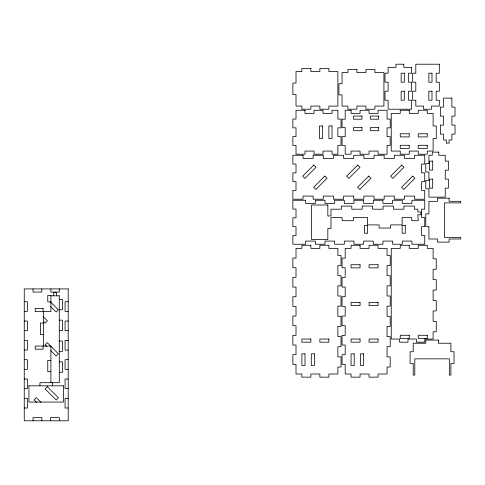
<?xml version="1.0" encoding="UTF-8"?>
<svg xmlns="http://www.w3.org/2000/svg" width="485" height="485" viewBox="0 0 485 485"><rect width="100%" height="100%" fill="white"/><g stroke="black" fill="none" stroke-linecap="round" stroke-linejoin="round"><path stroke-width="0.73" d="M50.901 295.82L59.279 295.82M59.279 299.336L62.413 299.336L62.413 309.757L59.279 309.757M24.25 301.719L27.39 301.719L27.39 311.382L24.25 311.382M68.209 301.719L65.069 301.719L65.069 311.382L68.209 311.382M50.901 301.894L47.76 301.894L47.76 295.407L50.901 295.407L50.901 311.522L43.577 311.522L43.577 346.06L50.901 346.06L50.901 382.689M59.279 320.173L62.413 320.173L62.413 330.594L59.279 330.594M24.25 321.04L27.39 321.04L27.39 330.703L24.25 330.703M68.209 321.04L65.069 321.04L65.069 330.703L68.209 330.703M43.577 323.034L40.437 323.034L40.437 334.547L43.577 334.547M24.25 340.361L27.39 340.361L27.39 350.024L24.25 350.024M68.209 340.361L65.069 340.361L65.069 350.024L68.209 350.024M59.279 341.016L62.413 341.016L62.413 351.431L59.279 351.431M24.25 359.682L27.39 359.682L27.39 369.346L24.25 369.346M68.209 359.682L65.069 359.682L65.069 369.346L68.209 369.346M50.901 360.361L47.76 360.361L47.76 371.528L50.901 371.528M59.279 361.852L62.413 361.852L62.413 372.274L59.279 372.274M24.25 379.009L27.39 379.009L27.39 388.667L24.25 388.667M68.209 379.009L65.069 379.009L65.069 388.667L68.209 388.667M28.87 385.83L63.59 385.83M24.25 398.33L27.39 398.33L27.39 407.988L24.25 407.988M68.209 398.33L65.069 398.33L65.069 407.988L68.209 407.988M50.458 301.912L58.382 309.842L56.163 312.061L50.834 306.732M43.165 316.602L47.397 320.834L45.178 323.052L43.401 321.276M46.839 346.696L45.063 344.92L47.281 342.701L58.382 353.801L56.163 356.02L50.834 350.691M41.049 402.404L36.296 397.645L34.071 399.864L36.715 402.508M63.499 385.83L63.499 402.053L28.961 402.053L28.961 385.83M59.419 420.792L59.419 417.652L50.628 417.652L50.628 420.792M59.279 288.914L59.279 292.055L50.901 292.055L50.901 288.914M59.279 295.698L59.279 382.689L39.952 382.689L39.952 385.83M56.484 295.82L56.484 292.679L53.696 292.679L53.696 295.82M52.507 382.689L52.507 385.83M41.831 288.914L41.831 292.055L33.041 292.055L33.041 288.914M41.831 420.792L41.831 417.652L33.041 417.652L33.041 420.792M47.281 386.654L45.063 388.879L56.163 399.979L58.382 397.761L47.281 386.654M313.789 165.088L302.688 176.188L304.913 178.407L316.014 167.307L313.789 165.088M324.78 176.079L313.68 187.18L315.899 189.399L326.999 178.298L324.78 176.079M357.748 165.088L346.648 176.188L348.867 178.407L359.973 167.307L357.748 165.088M368.739 176.079L357.639 187.18L359.858 189.399L370.958 178.298L368.739 176.079M401.707 165.088L390.607 176.188L392.826 178.407L403.926 167.307L401.707 165.088M412.699 176.079L401.598 187.18L403.817 189.399L414.917 178.298L412.699 176.079M403.787 64.208L395.948 64.208L395.948 67.348L388.109 67.348L388.109 73.211L384.969 73.211L384.969 82.207L388.109 82.207L388.109 91.21L384.969 91.21L384.969 100.213L388.109 100.213L388.109 109.216L411.626 109.216L411.626 100.213L408.485 100.213L408.485 91.21L411.626 91.21L411.626 82.207L408.485 82.207L408.485 73.211L411.626 73.211L411.626 67.348L403.787 67.348L403.787 64.208M439.325 64.208L415.809 64.208L415.809 73.211L412.668 73.211L412.668 82.207L415.809 82.207L415.809 91.21L412.668 91.21L412.668 100.213L415.809 100.213L415.809 106.076L423.647 106.076L423.647 109.216L431.486 109.216L431.486 106.076L439.325 106.076L439.325 100.213L436.185 100.213L436.185 91.21L439.325 91.21L439.325 82.207L436.185 82.207L436.185 73.211L439.325 73.211L439.325 64.208M310.867 68.397L301.87 68.397L301.87 71.537L296.008 71.537L296.008 83.05L292.867 83.05L292.867 94.563L296.008 94.563L296.008 106.076L301.87 106.076L301.87 109.216L310.867 109.216L310.867 106.076L319.87 106.076L319.87 109.216L328.872 109.216L328.872 106.076L337.869 106.076L337.869 71.537L328.872 71.537L328.872 68.397L319.87 68.397L319.87 71.537L310.867 71.537L310.867 68.397M356.918 69.44L347.921 69.44L347.921 72.58L342.058 72.58L342.058 83.747L338.918 83.747L338.918 94.908L342.058 94.908L342.058 106.076L347.921 106.076L347.921 109.216L356.918 109.216L356.918 106.076L365.92 106.076L365.92 109.216L374.923 109.216L374.923 106.076L383.926 106.076L383.926 72.58L374.923 72.58L374.923 69.44L365.92 69.44L365.92 72.58L356.918 72.58L356.918 69.44M404.296 73.211L401.156 73.211L401.156 82.207L404.296 82.207L404.296 73.211M431.996 73.211L428.855 73.211L428.855 82.207L431.996 82.207L431.996 73.211M404.296 91.21L401.156 91.21L401.156 100.213L404.296 100.213L404.296 91.21M431.996 91.21L428.855 91.21L428.855 100.213L431.996 100.213L431.996 91.21M451.881 98.122L443.508 98.122L443.508 107.118L440.368 107.118L440.368 116.121L443.508 116.121L443.508 125.124L440.368 125.124L440.368 134.121L443.508 134.121L443.508 139.983L446.303 139.983L446.303 143.124L449.092 143.124L449.092 139.983L451.881 139.983L451.881 134.121L455.021 134.121L455.021 125.124L451.881 125.124L451.881 116.121L455.021 116.121L455.021 107.118L451.881 107.118L451.881 98.122M305.01 110.259L296.008 110.259L296.008 119.049L292.867 119.049L292.867 127.846L296.008 127.846L296.008 136.637L292.867 136.637L292.867 145.427L296.008 145.427L296.008 154.218L305.01 154.218L305.01 151.077L314.007 151.077L314.007 154.218L323.01 154.218L323.01 151.077L332.013 151.077L332.013 154.218L337.869 154.218L337.869 145.427L341.01 145.427L341.01 136.637L337.869 136.637L337.869 127.846L341.01 127.846L341.01 119.049L337.869 119.049L337.869 110.259L332.013 110.259L332.013 113.399L323.01 113.399L323.01 110.259L314.007 110.259L314.007 113.399L305.01 113.399L305.01 110.259M351.061 110.259L345.199 110.259L345.199 119.195L342.058 119.195L342.058 127.567L345.199 127.567L345.199 136.637L342.058 136.637L342.058 145.427L345.199 145.427L345.199 154.218L351.061 154.218L351.061 151.077L360.058 151.077L360.058 154.218L369.061 154.218L369.061 151.077L378.064 151.077L378.064 154.218L387.06 154.218L387.06 145.427L390.201 145.427L390.201 136.637L387.06 136.637L387.06 127.846L390.201 127.846L390.201 119.049L387.06 119.049L387.06 110.259L378.064 110.259L378.064 113.399L369.061 113.399L369.061 110.259L360.058 110.259L360.058 113.399L351.061 113.399L351.061 110.259M409.249 110.259L400.252 110.259L400.252 113.399L391.249 113.399L391.249 151.077L400.252 151.077L400.252 154.218L409.249 154.218L409.249 151.077L418.252 151.077L418.252 154.218L427.255 154.218L427.255 151.077L433.117 151.077L433.117 138.516L436.257 138.516L436.257 125.961L433.117 125.961L433.117 113.399L427.255 113.399L427.255 110.259L418.252 110.259L418.252 113.399L409.249 113.399L409.249 110.259M361.943 116.054L353.571 116.054L353.571 119.195L361.943 119.195L361.943 116.054M378.688 116.054L370.316 116.054L370.316 119.195L378.688 119.195L378.688 116.054M322.592 125.961L319.451 125.961L319.451 138.516L322.592 138.516L322.592 125.961M332.013 125.961L328.872 125.961L328.872 138.516L332.013 138.516L332.013 125.961M361.943 127.567L353.571 127.567L353.571 130.707L361.943 130.707L361.943 127.567M378.688 127.567L370.316 127.567L370.316 130.707L378.688 130.707L378.688 127.567M409.249 133.775L400.252 133.775L400.252 136.915L409.249 136.915L409.249 133.775M427.255 133.775L418.252 133.775L418.252 136.915L427.255 136.915L427.255 133.775M409.249 145.288L400.252 145.288L400.252 148.428L409.249 148.428L409.249 145.288M427.255 145.288L418.252 145.288L418.252 148.428L427.255 148.428L427.255 145.288M438.761 152.126L432.274 152.126L432.274 155.267L428.928 155.267L428.928 163.639L425.788 163.639L425.788 172.011L428.928 172.011L428.928 180.384L425.788 180.384L425.788 188.756L428.928 188.756L428.928 197.128L445.248 197.128L445.248 188.131L448.389 188.131L448.389 179.129L445.248 179.129L445.248 170.126L448.389 170.126L448.389 161.123L445.248 161.123L445.248 155.267L438.761 155.267L438.761 152.126M303.01 155.267L292.867 155.267L292.867 164.057L296.008 164.057L296.008 172.848L292.867 172.848L292.867 181.639L296.008 181.639L296.008 190.429L292.867 190.429L292.867 199.226L303.01 199.226L303.01 196.085L313.152 196.085L313.152 199.226L323.301 199.226L323.301 196.085L333.444 196.085L333.444 199.226L343.586 199.226L343.586 196.085L353.735 196.085L353.735 199.226L363.877 199.226L363.877 196.085L374.02 196.085L374.02 199.226L384.162 199.226L384.162 196.085L394.311 196.085L394.311 199.226L404.454 199.226L404.454 196.085L414.596 196.085L414.596 199.226L424.739 199.226L424.739 190.429L421.604 190.429L421.604 181.639L424.739 181.639L424.739 172.848L421.604 172.848L421.604 164.057L424.739 164.057L424.739 155.267L414.596 155.267L414.596 158.407L404.454 158.407L404.454 155.267L394.311 155.267L394.311 158.407L384.162 158.407L384.162 155.267L374.02 155.267L374.02 158.407L363.877 158.407L363.877 155.267L353.735 155.267L353.735 158.407L343.586 158.407L343.586 155.267L333.444 155.267L333.444 158.407L323.301 158.407L323.301 155.267L313.152 155.267L313.152 158.407L303.01 158.407L303.01 155.267M432.693 161.123L429.552 161.123L429.552 170.126L432.693 170.126L432.693 161.123M432.693 179.129L429.552 179.129L429.552 188.131L432.693 188.131L432.693 179.129M449.098 198.177L437.44 198.177L437.44 201.317L428.928 201.317L428.928 213.873L425.788 213.873L425.788 226.434L428.928 226.434L428.928 238.996L437.44 238.996L437.44 242.136L449.098 242.136L449.098 238.996L460.75 238.996L460.75 237.426L444.527 237.426L444.527 202.888L460.75 202.888L460.75 201.317L449.098 201.317L449.098 198.177M305.665 200.269L292.867 200.269L292.867 209.059L296.008 209.059L296.008 217.85L292.867 217.85L292.867 226.647L296.008 226.647L296.008 235.437L292.867 235.437L292.867 244.228L305.665 244.228L305.665 241.087L315.329 241.087L315.329 244.228L324.992 244.228L324.992 241.087L334.65 241.087L334.65 244.228L344.314 244.228L344.314 241.087L353.971 241.087L353.971 244.228L363.635 244.228L363.635 241.087L373.298 241.087L373.298 244.228L382.956 244.228L382.956 241.087L392.62 241.087L392.62 244.228L402.277 244.228L402.277 241.087L411.941 241.087L411.941 244.228L424.739 244.228L424.739 235.437L421.604 235.437L421.604 226.647L424.739 226.647L424.739 217.577L421.604 217.577L421.604 209.199L424.739 209.199L424.739 200.269L411.941 200.269L411.941 203.409L402.277 203.409L402.277 200.269L392.62 200.269L392.62 203.409L382.956 203.409L382.956 200.269L373.298 200.269L373.298 203.409L363.635 203.409L363.635 200.269L353.971 200.269L353.971 203.409L344.314 203.409L344.314 200.269L334.65 200.269L334.65 203.409L324.992 203.409L324.992 200.269L315.329 200.269L315.329 203.409L305.665 203.409L305.665 200.269M327.83 204.979L311.606 204.979L311.606 239.517L327.83 239.517L327.83 228.526L330.97 228.526L330.97 217.577L342.131 217.577L342.131 220.717L353.298 220.717L353.298 217.577L367.6 217.577L367.6 224.901L379.112 224.901L379.112 228.041L390.625 228.041L390.625 224.901L402.138 224.901L402.138 217.577L411.765 217.577L411.765 220.717L418.252 220.717L417.84 214.782L420.98 214.782L420.98 211.993L417.84 211.993L417.84 209.199L414.323 209.199L414.323 206.064L403.902 206.064L403.902 209.199L393.487 209.199L393.487 206.064L383.065 206.064L383.065 209.199L372.644 209.199L372.644 206.064L362.228 206.064L362.228 209.199L351.807 209.199L351.807 206.064L341.385 206.064L341.385 209.199L330.97 209.199L330.97 215.97L327.83 215.97L327.83 204.979M367.6 225.41L364.459 225.41L364.459 233.249L367.6 233.249L367.6 225.41M405.278 225.41L402.138 225.41L402.138 233.249L405.278 233.249L405.278 225.41M310.867 245.277L301.87 245.277L301.87 248.417L296.008 248.417L296.008 258.075L292.867 258.075L292.867 267.738L296.008 267.738L296.008 277.396L292.867 277.396L292.867 287.059L296.008 287.059L296.008 296.723L292.867 296.723L292.867 306.381L296.008 306.381L296.008 316.044L292.867 316.044L292.867 325.702L296.008 325.702L296.008 335.365L292.867 335.365L292.867 345.023L296.008 345.023L296.008 354.687L292.867 354.687L292.867 364.35L296.008 364.35L296.008 374.008L301.87 374.008L301.87 377.148L310.867 377.148L310.867 374.008L319.87 374.008L319.87 377.148L328.872 377.148L328.872 374.008L337.869 374.008L337.869 367.006L341.01 367.006L341.01 356.863L337.869 356.863L337.869 346.714L341.01 346.714L341.01 336.572L337.869 336.572L337.869 326.429L341.01 326.429L341.01 316.287L337.869 316.287L337.869 306.138L341.01 306.138L341.01 295.995L337.869 295.995L337.869 285.853L341.01 285.853L341.01 275.704L337.869 275.704L337.869 265.562L341.01 265.562L341.01 255.419L337.869 255.419L337.869 248.417L328.872 248.417L328.872 245.277L319.87 245.277L319.87 248.417L310.867 248.417L310.867 245.277M360.058 245.277L351.061 245.277L351.061 248.417L345.199 248.417L345.199 258.075L342.058 258.075L342.058 267.738L345.199 267.738L345.199 277.396L342.058 277.396L342.058 287.059L345.199 287.059L345.199 296.723L342.058 296.723L342.058 306.381L345.199 306.381L345.199 316.044L342.058 316.044L342.058 325.702L345.199 325.702L345.199 335.365L342.058 335.365L342.058 345.023L345.199 345.023L345.199 354.687L342.058 354.687L342.058 364.35L345.199 364.35L345.199 374.008L351.061 374.008L351.061 377.148L360.058 377.148L360.058 374.008L369.061 374.008L369.061 377.148L378.064 377.148L378.064 374.008L387.06 374.008L387.06 367.006L390.201 367.006L390.201 356.863L387.06 356.863L387.06 346.714L390.201 346.714L390.201 336.572L387.06 336.572L387.06 326.429L390.201 326.429L390.201 316.287L387.06 316.287L387.06 306.138L390.201 306.138L390.201 295.995L387.06 295.995L387.06 285.853L390.201 285.853L390.201 275.704L387.06 275.704L387.06 265.562L390.201 265.562L390.201 255.419L387.06 255.419L387.06 248.417L378.064 248.417L378.064 245.277L369.061 245.277L369.061 248.417L360.058 248.417L360.058 245.277M409.249 245.277L400.252 245.277L400.252 248.417L391.249 248.417L391.249 339.045L399.622 339.045L399.622 342.186L407.994 342.186L407.994 339.045L416.366 339.045L416.366 342.186L424.739 342.186L424.739 339.045L433.117 339.045L433.117 331.77L436.257 331.77L436.257 321.349L433.117 321.349L433.117 310.927L436.257 310.927L436.257 300.512L433.117 300.512L433.117 290.091L436.257 290.091L436.257 279.669L433.117 279.669L433.117 269.254L436.257 269.254L436.257 258.832L433.117 258.832L433.117 248.417L427.255 248.417L427.255 245.277L418.252 245.277L418.252 248.417L409.249 248.417L409.249 245.277M360.058 264.737L351.061 264.737L351.061 267.878L360.058 267.878L360.058 264.737M378.064 264.737L369.061 264.737L369.061 267.878L378.064 267.878L378.064 264.737M68.209 288.914L24.25 288.914L24.25 420.792L68.209 420.792L68.209 288.914M360.058 302.416L351.061 302.416L351.061 305.556L360.058 305.556L360.058 302.416M378.064 302.416L369.061 302.416L369.061 305.556L378.064 305.556L378.064 302.416M43.068 308.381L35.229 308.381L35.229 311.522L43.068 311.522L43.068 308.381M409.249 335.287L400.252 335.287L400.252 338.427L409.249 338.427L409.249 335.287M427.255 335.287L418.252 335.287L418.252 338.427L427.255 338.427L427.255 335.287M310.867 339.045L301.87 339.045L301.87 342.186L310.867 342.186L310.867 339.045M328.872 339.045L319.87 339.045L319.87 342.186L328.872 342.186L328.872 339.045M360.058 339.045L351.061 339.045L351.061 342.186L360.058 342.186L360.058 339.045M378.064 339.045L369.061 339.045L369.061 342.186L378.064 342.186L378.064 339.045M438.349 340.094L425.788 340.094L425.788 343.234L413.226 343.234L413.226 351.746L410.092 351.746L410.092 363.404L413.226 363.404L413.226 375.057L414.796 375.057L414.796 358.833L449.34 358.833L449.34 375.057L450.904 375.057L450.904 363.404L454.045 363.404L454.045 351.746L450.904 351.746L450.904 343.234L438.349 343.234L438.349 340.094M43.068 346.06L35.229 346.06L35.229 349.2L43.068 349.2L43.068 346.06M305.01 353.844L301.87 353.844L301.87 365.496L305.01 365.496L305.01 353.844M314.425 353.844L311.285 353.844L311.285 365.496L314.425 365.496L314.425 353.844M354.202 353.844L351.061 353.844L351.061 365.496L354.202 365.496L354.202 353.844M363.617 353.844L360.476 353.844L360.476 365.496L363.617 365.496L363.617 353.844"/></g></svg>
